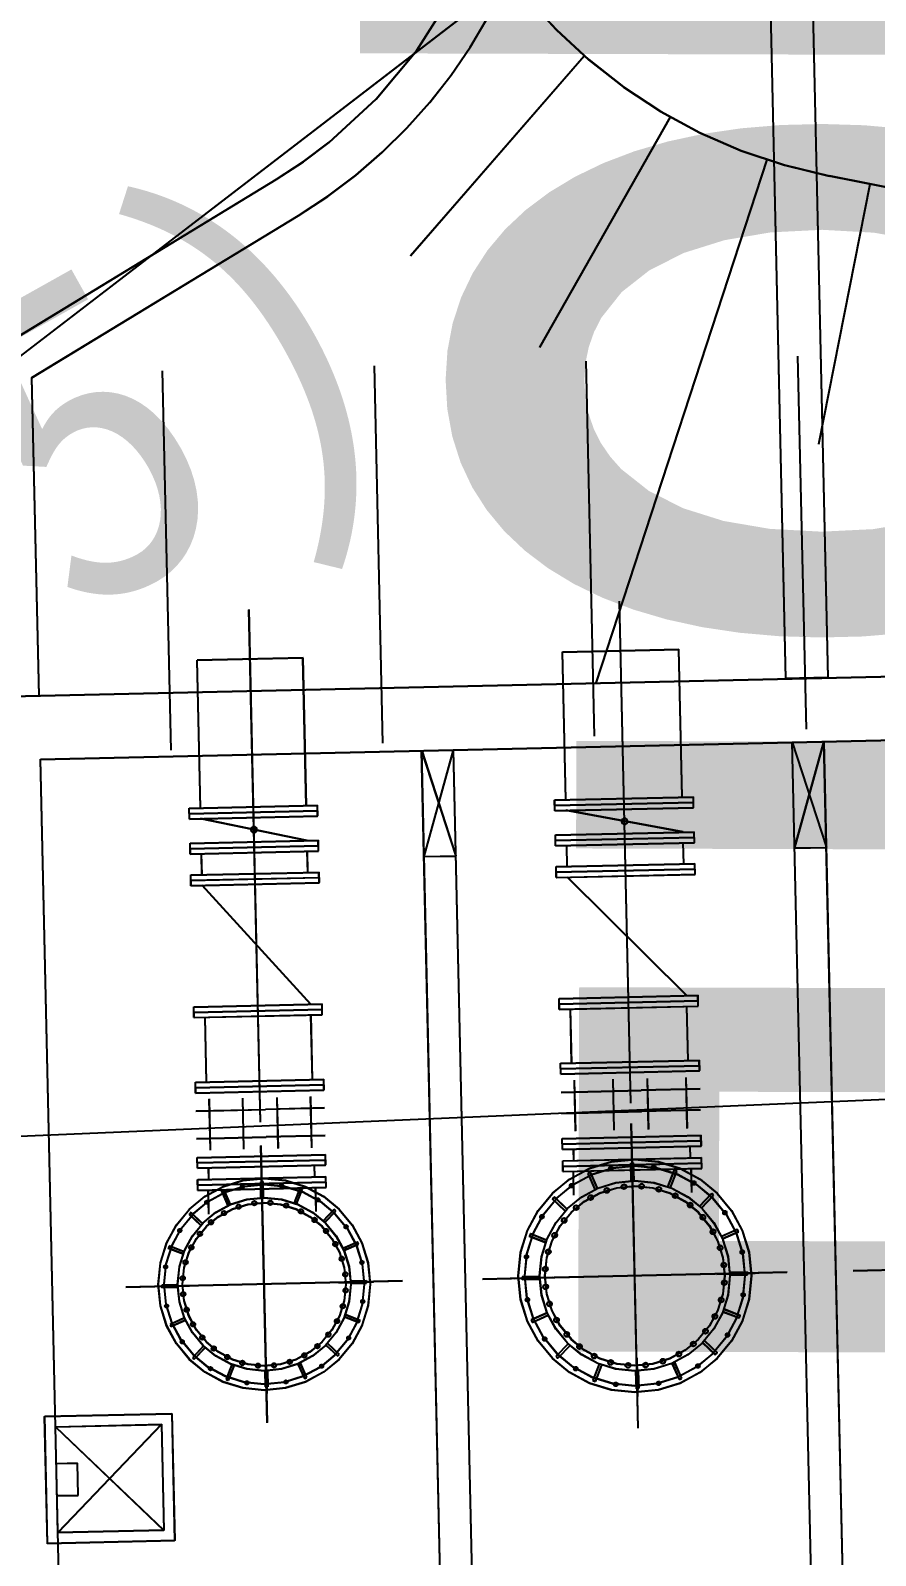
# Model space of a CAD drawing. Header units: millimetres. Extents: x 11366 to 12162, y 1103 to 1810.
# Drawn here: x 11783.7 to 11791.68, y 1515.83 to 1530.22 of the extents above; entities that cross this region are included whole.
import ezdxf
from ezdxf.xclip import XClip

# ---------------------------------------------------------------- set-up
doc = ezdxf.new("R2010")
doc.units = ezdxf.units.MM
doc.header["$LTSCALE"] = 10
doc.header["$MEASUREMENT"] = 0
doc.header["$XCLIPFRAME"] = 2
doc.linetypes.add('CENTER2', pattern=[28.575, 19.05, -3.175, 3.175, -3.175])
doc.linetypes.add('DASHEDX2', pattern=[1.5, 1, -0.5])
doc.layers.add('TZ-BASE', color=253, linetype='Continuous')
doc.styles.add('GR', font='GulimChe.ttf')
doc.styles.get("Standard").update_dxf_attribs({"font": 'GulimChe.ttf'})

# ---------------------------------------------------------------- blocks, each defined once
blk = doc.blocks.new('JD-DFXGDFH6CHF')
at = {"layer": 'TZ-BASE', "linetype": 'DASHEDX2'}
for p, q in [((370.584, 83.537), (371.636, 37.015)), ((370.585, 83.539), (371.637, 37.018)), ((370.984, 83.546), (372.036, 37.024)), ((370.985, 83.548), (372.037, 37.027)), ((369.75, 40.013), (369.831, 36.474)), ((371.75, 40.059), (371.83, 36.54)), ((365.751, 39.922), (365.833, 36.343)), ((367.751, 39.968), (367.832, 36.409))]:
    blk.add_line(p, q, dxfattribs=at)
at = {"layer": 'TZ-BASE', "linetype": 'DASHEDX2', "ltscale": 3}
for p, q in [((283.773, 38.057), (699.948, 47.524)), ((363.916, 32.679), (383.901, 33.533))]:
    blk.add_line(p, q, dxfattribs=at)
at = {"layer": 'TZ-BASE'}
for p, q in [((363.197, 39.127), (369.052, 43.62)), ((363.198, 39.13), (369.052, 43.623)), ((368.094, 41.007), (369.735, 42.893)), ((368.095, 41.01), (369.736, 42.895)), ((369.316, 40.141), (370.55, 42.316)), ((369.317, 40.144), (370.551, 42.318)), ((369.848, 36.975), (371.463, 41.912)), ((369.849, 36.978), (371.464, 41.915)), ((364.116, 40.08), (366.829, 41.729)), ((393.555, 37.511), (372.049, 41.759)), ((393.556, 37.514), (372.05, 41.762)), ((364.115, 40.077), (366.828, 41.726)), ((371.951, 39.23), (372.436, 41.683)), ((371.952, 39.233), (372.437, 41.685)), ((364.52, 39.855), (367.036, 41.385)), ((364.521, 39.858), (367.037, 41.387)), ((364.589, 36.859), (364.521, 39.858)), ((364.588, 36.856), (364.52, 39.855)), ((364.088, 36.845), (381.583, 37.24)), ((364.089, 36.847), (381.584, 37.243)), ((364.601, 36.256), (381.097, 36.629)), ((364.602, 36.259), (381.098, 36.632)), ((364.97, 19.96), (364.601, 36.256)), ((364.971, 19.963), (364.602, 36.259)), ((369.456, 35.871), (370.766, 35.9)), ((369.458, 35.771), (369.456, 35.871)), ((369.457, 35.874), (370.767, 35.903)), ((369.459, 35.773), (369.457, 35.874)), ((369.457, 35.821), (370.767, 35.85)), ((369.458, 35.823), (370.768, 35.853)), ((370.768, 35.8), (370.766, 35.9)), ((370.769, 35.803), (370.767, 35.903)), ((366.007, 35.796), (367.218, 35.823)), ((366.007, 35.793), (367.217, 35.82)), ((366.01, 35.695), (366.007, 35.796)), ((366.009, 35.693), (366.007, 35.793)), ((366.008, 35.743), (367.218, 35.77)), ((366.009, 35.745), (367.219, 35.773)), ((366.009, 35.693), (367.219, 35.72)), ((366.01, 35.695), (367.22, 35.723)), ((367.119, 35.488), (366.114, 35.695)), ((367.12, 35.491), (366.115, 35.698)), ((367.219, 35.72), (367.217, 35.82)), ((367.22, 35.723), (367.218, 35.823)), ((369.458, 35.771), (370.768, 35.8)), ((369.459, 35.773), (370.769, 35.803)), ((370.668, 35.568), (369.563, 35.773)), ((370.669, 35.571), (369.564, 35.776)), ((369.463, 35.541), (370.774, 35.57)), ((369.465, 35.441), (369.463, 35.541)), ((369.464, 35.544), (370.775, 35.573)), ((369.466, 35.444), (369.464, 35.544)), ((370.776, 35.47), (370.774, 35.57)), ((370.777, 35.473), (370.775, 35.573)), ((366.014, 35.463), (367.225, 35.49)), ((366.016, 35.363), (366.014, 35.463)), ((366.015, 35.466), (367.226, 35.493)), ((366.017, 35.366), (366.015, 35.466)), ((366.015, 35.413), (367.226, 35.44)), ((366.016, 35.416), (367.227, 35.443)), ((367.227, 35.39), (367.225, 35.49)), ((367.228, 35.393), (367.226, 35.493)), ((369.464, 35.491), (370.775, 35.52)), ((369.465, 35.494), (370.776, 35.523)), ((369.465, 35.441), (370.776, 35.47)), ((369.466, 35.444), (370.777, 35.473)), ((366.016, 35.363), (367.227, 35.39)), ((366.017, 35.366), (367.228, 35.393)), ((369.47, 35.241), (370.78, 35.27)), ((369.471, 35.244), (370.781, 35.273)), ((370.783, 35.17), (370.78, 35.27)), ((370.784, 35.173), (370.781, 35.273)), ((366.021, 35.163), (367.231, 35.19)), ((366.023, 35.063), (366.021, 35.163)), ((366.022, 35.166), (367.232, 35.193)), ((366.024, 35.065), (366.022, 35.166)), ((366.022, 35.113), (367.233, 35.14)), ((366.023, 35.116), (367.233, 35.143)), ((367.234, 35.09), (367.231, 35.19)), ((367.235, 35.093), (367.232, 35.193)), ((369.472, 35.141), (369.47, 35.241)), ((369.473, 35.143), (369.471, 35.244)), ((369.471, 35.191), (370.782, 35.22)), ((369.472, 35.194), (370.783, 35.223)), ((369.472, 35.141), (370.783, 35.17)), ((369.473, 35.143), (370.784, 35.173)), ((370.703, 34.024), (369.578, 35.143)), ((370.704, 34.027), (369.579, 35.146)), ((366.023, 35.063), (367.234, 35.09)), ((366.024, 35.065), (367.235, 35.093)), ((367.154, 33.944), (366.128, 35.065)), ((367.155, 33.947), (366.129, 35.068)), ((369.498, 33.997), (370.809, 34.027)), ((369.5, 33.897), (369.498, 33.997)), ((369.499, 34), (370.81, 34.03)), ((369.501, 33.9), (369.499, 34)), ((369.499, 33.947), (370.81, 33.977)), ((369.5, 33.95), (370.811, 33.98)), ((370.811, 33.927), (370.809, 34.027)), ((370.812, 33.929), (370.81, 34.03)), ((366.049, 33.919), (367.26, 33.947)), ((366.051, 33.819), (366.049, 33.919)), ((366.05, 33.922), (367.26, 33.949)), ((366.052, 33.822), (366.05, 33.922)), ((366.05, 33.869), (367.261, 33.897)), ((366.051, 33.872), (367.262, 33.899)), ((366.051, 33.819), (367.262, 33.846)), ((366.052, 33.822), (367.263, 33.849)), ((367.263, 33.849), (367.26, 33.949)), ((367.262, 33.846), (367.26, 33.947)), ((369.5, 33.897), (370.811, 33.927)), ((369.501, 33.9), (370.812, 33.929)), ((369.512, 33.386), (370.822, 33.416)), ((369.514, 33.286), (369.512, 33.386)), ((369.513, 33.389), (370.823, 33.419)), ((369.515, 33.289), (369.513, 33.389)), ((370.825, 33.316), (370.822, 33.416)), ((370.826, 33.319), (370.823, 33.419)), ((366.066, 33.211), (367.276, 33.238)), ((367.279, 33.138), (367.276, 33.238)), ((369.513, 33.336), (370.824, 33.366)), ((369.514, 33.339), (370.824, 33.369)), ((369.514, 33.286), (370.825, 33.316)), ((369.515, 33.289), (370.826, 33.319)), ((370.02, 32.759), (370.009, 33.238)), ((370.344, 32.764), (370.333, 33.243)), ((370.345, 32.766), (370.334, 33.246)), ((370.71, 32.775), (370.699, 33.254)), ((370.709, 32.772), (370.699, 33.251)), ((366.065, 33.208), (367.276, 33.236)), ((366.067, 33.108), (366.065, 33.208)), ((366.068, 33.111), (366.066, 33.211)), ((366.066, 33.158), (367.277, 33.186)), ((366.067, 33.161), (367.278, 33.188)), ((366.067, 33.108), (367.278, 33.136)), ((366.068, 33.111), (367.279, 33.138)), ((367.278, 33.136), (367.276, 33.236)), ((369.517, 33.117), (370.274, 33.134)), ((369.517, 33.114), (370.273, 33.132)), ((369.654, 32.748), (369.643, 33.227)), ((369.655, 32.751), (369.644, 33.23)), ((370.019, 32.756), (370.009, 33.235)), ((370.83, 33.144), (370.273, 33.132)), ((370.831, 33.147), (370.274, 33.134)), ((366.07, 32.936), (366.726, 32.951)), ((366.071, 32.939), (366.727, 32.954)), ((366.207, 32.57), (366.196, 33.049)), ((366.208, 32.573), (366.197, 33.052)), ((366.522, 32.577), (366.512, 33.056)), ((366.523, 32.58), (366.513, 33.059)), ((367.283, 32.964), (366.726, 32.951)), ((367.284, 32.967), (366.727, 32.954)), ((366.847, 32.585), (366.836, 33.064)), ((366.848, 32.587), (366.837, 33.066)), ((367.163, 32.592), (367.152, 33.071)), ((367.163, 32.595), (367.153, 33.074)), ((369.521, 32.916), (370.278, 32.934)), ((369.522, 32.919), (370.279, 32.936)), ((370.245, 29.945), (370.18, 32.819)), ((370.246, 29.947), (370.181, 32.821)), ((370.834, 32.946), (370.278, 32.934)), ((370.835, 32.949), (370.279, 32.936)), ((366.076, 32.68), (366.733, 32.695)), ((366.076, 32.677), (366.732, 32.692)), ((367.289, 32.705), (366.732, 32.692)), ((367.29, 32.707), (366.733, 32.695)), ((369.528, 32.676), (370.838, 32.706)), ((369.53, 32.576), (369.528, 32.676)), ((369.529, 32.679), (370.839, 32.709)), ((369.531, 32.579), (369.529, 32.679)), ((370.841, 32.606), (370.838, 32.706)), ((370.842, 32.609), (370.839, 32.709)), ((366.081, 32.498), (367.292, 32.526)), ((366.082, 32.501), (367.293, 32.529)), ((366.743, 29.996), (366.684, 32.609)), ((366.744, 29.999), (366.685, 32.612)), ((367.294, 32.426), (367.292, 32.526)), ((367.295, 32.429), (367.293, 32.529)), ((369.529, 32.626), (370.84, 32.656)), ((369.53, 32.629), (370.841, 32.659)), ((369.53, 32.576), (370.841, 32.606)), ((369.531, 32.579), (370.842, 32.609)), ((370.239, 30.206), (370.186, 32.557)), ((370.24, 30.209), (370.187, 32.56)), ((370.196, 32.161), (370.188, 32.52)), ((366.083, 32.398), (366.081, 32.498)), ((366.084, 32.401), (366.082, 32.501)), ((366.082, 32.448), (367.293, 32.476)), ((366.083, 32.451), (367.294, 32.479)), ((366.083, 32.398), (367.294, 32.426)), ((366.084, 32.401), (367.295, 32.429)), ((366.74, 30.127), (366.687, 32.478)), ((366.741, 30.13), (366.688, 32.481)), ((369.533, 32.467), (370.843, 32.496)), ((369.535, 32.366), (369.533, 32.467)), ((369.534, 32.469), (370.844, 32.499)), ((369.536, 32.369), (369.534, 32.469)), ((369.534, 32.416), (370.844, 32.446)), ((369.534, 32.416), (370.844, 32.446)), ((369.535, 32.419), (370.845, 32.449)), ((369.535, 32.419), (370.845, 32.449)), ((369.535, 32.366), (370.845, 32.396)), ((369.536, 32.369), (370.846, 32.399)), ((370.181, 32.282), (370.177, 32.447)), ((370.18, 32.279), (370.177, 32.444)), ((370.195, 32.158), (370.187, 32.517)), ((370.205, 32.28), (370.201, 32.445)), ((370.206, 32.283), (370.202, 32.448)), ((370.526, 32.223), (370.586, 32.377)), ((370.527, 32.226), (370.587, 32.38)), ((370.752, 32.169), (370.747, 32.394)), ((370.753, 32.172), (370.748, 32.397)), ((370.845, 32.396), (370.843, 32.496)), ((370.846, 32.399), (370.844, 32.499)), ((366.086, 32.289), (367.296, 32.316)), ((366.088, 32.188), (366.086, 32.289)), ((366.087, 32.291), (367.297, 32.319)), ((366.089, 32.191), (366.087, 32.291)), ((366.087, 32.239), (367.298, 32.266)), ((366.087, 32.239), (367.298, 32.266)), ((366.088, 32.241), (367.298, 32.269)), ((366.088, 32.241), (367.298, 32.269)), ((366.684, 32.119), (366.681, 32.269)), ((366.685, 32.121), (366.682, 32.271)), ((366.698, 32.008), (366.69, 32.335)), ((366.699, 32.011), (366.691, 32.338)), ((366.706, 32.119), (366.703, 32.269)), ((366.707, 32.122), (366.704, 32.272)), ((367.299, 32.216), (367.296, 32.316)), ((367.3, 32.219), (367.297, 32.319)), ((369.638, 32.144), (369.633, 32.369)), ((369.639, 32.147), (369.634, 32.371)), ((369.839, 32.199), (369.773, 32.35)), ((369.84, 32.201), (369.774, 32.352)), ((369.862, 32.208), (369.795, 32.359)), ((369.862, 32.211), (369.796, 32.362)), ((370.549, 32.215), (370.609, 32.368)), ((370.55, 32.217), (370.61, 32.371)), ((366.088, 32.188), (367.299, 32.216)), ((366.089, 32.191), (367.3, 32.219)), ((366.191, 31.966), (366.186, 32.191)), ((366.192, 31.969), (366.187, 32.193)), ((366.375, 32.048), (366.314, 32.185)), ((366.374, 32.045), (366.314, 32.182)), ((366.394, 32.054), (366.334, 32.191)), ((366.395, 32.057), (366.335, 32.194)), ((366.999, 32.068), (367.053, 32.208)), ((367, 32.071), (367.054, 32.21)), ((367.019, 32.06), (367.074, 32.2)), ((367.02, 32.063), (367.075, 32.202)), ((367.205, 31.989), (367.2, 32.214)), ((367.206, 31.992), (367.201, 32.216)), ((369.555, 31.993), (369.436, 32.107)), ((369.556, 31.996), (369.437, 32.11)), ((369.572, 32.011), (369.453, 32.125)), ((369.573, 32.014), (369.454, 32.128)), ((370.825, 32.039), (370.939, 32.159)), ((370.826, 32.042), (370.94, 32.161)), ((370.842, 32.023), (370.956, 32.142)), ((370.843, 32.025), (370.957, 32.145)), ((366.116, 31.859), (366.007, 31.962)), ((366.117, 31.861), (366.008, 31.965)), ((366.131, 31.875), (366.023, 31.978)), ((366.132, 31.877), (366.024, 31.981)), ((367.27, 31.9), (367.374, 32.009)), ((367.271, 31.903), (367.374, 32.012)), ((367.286, 31.885), (367.39, 31.994)), ((367.287, 31.888), (367.391, 31.996)), ((371.03, 31.755), (371.181, 31.822)), ((371.031, 31.758), (371.182, 31.825)), ((371.04, 31.733), (371.191, 31.799)), ((371.041, 31.736), (371.192, 31.802)), ((365.957, 31.611), (365.817, 31.665)), ((365.956, 31.608), (365.817, 31.662)), ((367.456, 31.642), (367.594, 31.703)), ((367.457, 31.645), (367.595, 31.705)), ((367.465, 31.622), (367.603, 31.682)), ((367.466, 31.625), (367.604, 31.685)), ((369.371, 31.695), (369.217, 31.755)), ((369.372, 31.698), (369.218, 31.758)), ((369.38, 31.718), (369.226, 31.778)), ((369.381, 31.721), (369.227, 31.78)), ((365.949, 31.59), (365.809, 31.645)), ((365.948, 31.587), (365.809, 31.642)), ((371.65, 31.414), (368.776, 31.349)), ((371.651, 31.417), (368.777, 31.352)), ((371.388, 31.408), (369.037, 31.355)), ((371.389, 31.411), (369.038, 31.358)), ((369.315, 31.376), (369.15, 31.373)), ((369.315, 31.374), (369.15, 31.37)), ((370.989, 31.399), (371.349, 31.407)), ((370.99, 31.402), (371.35, 31.41)), ((371.111, 31.417), (371.276, 31.421)), ((371.111, 31.414), (371.276, 31.418)), ((371.111, 31.39), (371.276, 31.393)), ((371.112, 31.392), (371.277, 31.396)), ((375.149, 31.493), (372.275, 31.428)), ((375.15, 31.496), (372.276, 31.431)), ((368.02, 31.332), (365.407, 31.273)), ((368.021, 31.335), (365.408, 31.276)), ((367.889, 31.329), (365.538, 31.276)), ((367.89, 31.332), (365.539, 31.279)), ((366.008, 31.287), (365.681, 31.279)), ((366.009, 31.289), (365.682, 31.282)), ((365.897, 31.295), (365.747, 31.292)), ((365.898, 31.298), (365.748, 31.295)), ((365.898, 31.273), (365.748, 31.27)), ((365.898, 31.276), (365.749, 31.272)), ((367.42, 31.318), (367.746, 31.326)), ((367.421, 31.321), (367.747, 31.329)), ((367.53, 31.332), (367.68, 31.335)), ((367.53, 31.31), (367.68, 31.313)), ((367.531, 31.335), (367.681, 31.338)), ((367.531, 31.313), (367.681, 31.316)), ((369.436, 31.364), (369.077, 31.356)), ((369.437, 31.367), (369.078, 31.359)), ((369.315, 31.349), (369.15, 31.345)), ((369.316, 31.352), (369.151, 31.348)), ((365.962, 30.983), (365.825, 30.923)), ((365.963, 30.986), (365.826, 30.925)), ((365.971, 30.963), (365.834, 30.902)), ((365.972, 30.966), (365.835, 30.905)), ((367.471, 30.997), (367.611, 30.943)), ((367.472, 31), (367.612, 30.945)), ((367.479, 31.017), (367.619, 30.963)), ((367.48, 31.02), (367.62, 30.966)), ((369.386, 31.03), (369.235, 30.964)), ((369.387, 31.033), (369.236, 30.967)), ((369.396, 31.008), (369.245, 30.941)), ((369.397, 31.011), (369.246, 30.944)), ((371.046, 31.045), (371.2, 30.986)), ((371.047, 31.048), (371.201, 30.988)), ((371.055, 31.068), (371.208, 31.008)), ((371.056, 31.071), (371.209, 31.011)), ((366.141, 30.72), (366.038, 30.611)), ((366.142, 30.723), (366.039, 30.614)), ((366.158, 30.704), (366.054, 30.596)), ((366.158, 30.707), (366.055, 30.599)), ((367.296, 30.73), (367.405, 30.627)), ((367.297, 30.733), (367.406, 30.629)), ((367.312, 30.746), (367.42, 30.643)), ((367.313, 30.749), (367.421, 30.645)), ((369.583, 30.741), (369.469, 30.621)), ((369.584, 30.743), (369.47, 30.624)), ((369.601, 30.724), (369.487, 30.605)), ((369.602, 30.727), (369.488, 30.607)), ((370.854, 30.752), (370.973, 30.638)), ((370.855, 30.755), (370.974, 30.641)), ((370.871, 30.77), (370.99, 30.656)), ((370.872, 30.773), (370.991, 30.659)), ((366.408, 30.545), (366.354, 30.405)), ((366.409, 30.548), (366.355, 30.408)), ((366.429, 30.537), (366.374, 30.397)), ((366.43, 30.54), (366.375, 30.4)), ((366.73, 30.596), (366.737, 30.27)), ((366.731, 30.599), (366.738, 30.273)), ((367.033, 30.551), (367.094, 30.414)), ((367.034, 30.554), (367.094, 30.416)), ((367.053, 30.56), (367.114, 30.423)), ((367.054, 30.563), (367.115, 30.425)), ((369.877, 30.549), (369.817, 30.395)), ((369.877, 30.551), (369.818, 30.398)), ((369.899, 30.54), (369.84, 30.386)), ((369.9, 30.543), (369.841, 30.389)), ((370.23, 30.605), (370.238, 30.246)), ((370.231, 30.608), (370.239, 30.249)), ((370.564, 30.555), (370.631, 30.404)), ((370.565, 30.558), (370.632, 30.407)), ((370.586, 30.565), (370.653, 30.414)), ((370.587, 30.567), (370.654, 30.416)), ((366.721, 30.486), (366.724, 30.336)), ((366.722, 30.489), (366.725, 30.339)), ((366.743, 30.486), (366.747, 30.336)), ((366.744, 30.489), (366.748, 30.339)), ((370.221, 30.483), (370.225, 30.318)), ((370.222, 30.486), (370.226, 30.321)), ((370.245, 30.484), (370.249, 30.319)), ((370.246, 30.487), (370.25, 30.322)), ((364.641, 30.055), (365.841, 30.082)), ((364.642, 30.058), (365.842, 30.085)), ((365.841, 30.082), (365.868, 28.883)), ((365.842, 30.085), (365.869, 28.886)), ((364.668, 28.856), (364.641, 30.055)), ((364.669, 28.858), (364.642, 30.058)), ((364.952, 29.615), (364.752, 29.61)), ((364.951, 29.612), (364.752, 29.608)), ((364.958, 29.312), (364.951, 29.612)), ((364.959, 29.315), (364.952, 29.615)), ((364.758, 29.308), (364.958, 29.312)), ((364.759, 29.311), (364.959, 29.315)), ((365.868, 28.883), (364.668, 28.856)), ((365.869, 28.886), (364.669, 28.858))]:
    blk.add_line(p, q, dxfattribs=at)
at = {"layer": 'TZ-BASE', "linetype": 'CENTER2'}
for p, q in [((370.176, 33.011), (370.069, 37.747)), ((370.177, 33.014), (370.07, 37.75)), ((366.679, 32.832), (366.57, 37.668)), ((366.68, 32.835), (366.571, 37.671))]:
    blk.add_line(p, q, dxfattribs=at)
at = {"layer": 'TZ-BASE', "linetype": 'Continuous'}
for p, q in [((369.53, 37.27), (370.63, 37.295)), ((369.53, 37.268), (370.629, 37.293)), ((369.562, 35.876), (369.53, 37.27)), ((369.561, 35.873), (369.53, 37.268)), ((370.661, 35.898), (370.629, 37.293)), ((370.662, 35.901), (370.63, 37.295)), ((367.08, 37.212), (366.08, 37.19)), ((366.112, 35.795), (366.08, 37.19)), ((367.081, 37.215), (366.081, 37.192)), ((366.113, 35.798), (366.081, 37.192)), ((367.112, 35.818), (367.08, 37.212)), ((367.113, 35.821), (367.081, 37.215)), ((369.575, 35.243), (369.571, 35.443)), ((369.576, 35.246), (369.572, 35.446)), ((370.676, 35.271), (370.671, 35.471)), ((370.675, 35.268), (370.671, 35.468)), ((366.126, 35.165), (366.122, 35.365)), ((366.126, 35.165), (366.122, 35.365)), ((366.127, 35.168), (366.123, 35.368)), ((366.127, 35.168), (366.123, 35.368)), ((367.126, 35.188), (367.121, 35.388)), ((367.126, 35.188), (367.121, 35.388)), ((367.127, 35.191), (367.122, 35.391)), ((367.127, 35.191), (367.122, 35.391)), ((366.17, 33.211), (366.157, 33.821)), ((366.171, 33.213), (366.158, 33.824)), ((367.17, 33.233), (367.156, 33.844)), ((367.171, 33.236), (367.157, 33.847)), ((369.617, 33.389), (369.606, 33.899)), ((369.618, 33.391), (369.607, 33.902)), ((370.717, 33.414), (370.705, 33.924)), ((370.718, 33.416), (370.706, 33.927)), ((369.638, 32.469), (369.636, 32.579)), ((369.639, 32.472), (369.637, 32.582)), ((370.738, 32.494), (370.735, 32.604)), ((370.739, 32.497), (370.736, 32.606)), ((366.191, 32.291), (366.189, 32.401)), ((366.192, 32.294), (366.19, 32.404)), ((367.191, 32.314), (367.188, 32.423)), ((367.192, 32.316), (367.189, 32.426))]:
    blk.add_line(p, q, dxfattribs=at)
at = {"layer": 'TZ-BASE', "ltscale": 0.7}
for p, q in [((372.036, 37.024), (371.636, 37.015)), ((372.037, 37.027), (371.637, 37.018)), ((371.722, 35.417), (372.022, 35.424)), ((371.723, 35.42), (372.023, 35.426)), ((368.223, 35.338), (368.523, 35.344)), ((368.224, 35.34), (368.524, 35.347)), ((364.744, 29.958), (365.743, 29.98)), ((364.766, 28.958), (364.744, 29.958)), ((364.745, 29.96), (365.744, 29.983)), ((364.767, 28.961), (364.745, 29.96)), ((365.743, 29.98), (365.766, 28.98)), ((365.744, 29.983), (365.767, 28.983)), ((365.766, 28.98), (364.766, 28.958)), ((365.767, 28.983), (364.767, 28.961))]:
    blk.add_line(p, q, dxfattribs=at)
at = {"layer": 'TZ-BASE', "ltscale": 3}
for p, q in [((371.961, 24.856), (371.699, 36.417)), ((371.962, 24.858), (371.7, 36.419)), ((372.261, 24.862), (371.999, 36.423)), ((372.262, 24.865), (372, 36.426)), ((368.381, 28.339), (368.2, 36.337)), ((368.382, 28.342), (368.201, 36.34)), ((368.681, 28.346), (368.5, 36.344)), ((368.682, 28.349), (368.501, 36.347))]:
    blk.add_line(p, q, dxfattribs=at)
at = {"layer": 'TZ-BASE', "ltscale": 10}
for p, q in [((371.699, 36.417), (372.022, 35.424)), ((371.7, 36.419), (372.023, 35.426)), ((371.722, 35.417), (371.999, 36.423)), ((371.723, 35.42), (372, 36.426)), ((368.2, 36.337), (368.523, 35.344)), ((368.201, 36.34), (368.524, 35.347)), ((368.223, 35.338), (368.5, 36.344)), ((368.224, 35.34), (368.501, 36.347)), ((364.744, 29.958), (365.766, 28.98)), ((364.745, 29.96), (365.767, 28.983)), ((365.743, 29.98), (364.766, 28.958)), ((365.744, 29.983), (364.767, 28.961))]:
    blk.add_line(p, q, dxfattribs=at)
at = {"layer": 'TZ-BASE'}
for centre, radius in [((370.213, 31.382), 1.1), ((370.214, 31.384), 1.1), ((370.213, 31.382), 1.039), ((370.214, 31.384), 1.039), ((369.987, 32.396), 0.0165), ((369.988, 32.398), 0.0165), ((370.392, 32.405), 0.0165), ((370.393, 32.408), 0.0165), ((366.714, 31.302), 1), ((366.715, 31.305), 1), ((366.714, 31.302), 0.944), ((366.715, 31.305), 0.944), ((366.509, 32.227), 0.015), ((366.509, 32.224), 0.015), ((366.877, 32.233), 0.015), ((366.878, 32.235), 0.015), ((370.213, 31.382), 0.898), ((370.214, 31.384), 0.898), ((370.214, 31.384), 0.848), ((369.616, 32.232), 0.0165), ((369.617, 32.235), 0.0165), ((370.111, 32.223), 0.022), ((370.112, 32.226), 0.022), ((370.277, 32.227), 0.022), ((370.278, 32.23), 0.022), ((370.77, 32.258), 0.0165), ((370.771, 32.261), 0.0165), ((366.714, 31.302), 0.817), ((366.715, 31.305), 0.817), ((366.171, 32.076), 0.015), ((366.172, 32.078), 0.015), ((366.621, 32.067), 0.02), ((366.622, 32.07), 0.02), ((366.772, 32.071), 0.02), ((366.773, 32.074), 0.02), ((367.221, 32.102), 0.015), ((367.221, 32.099), 0.015), ((370.213, 31.382), 0.848), ((369.796, 32.12), 0.022), ((369.797, 32.123), 0.022), ((369.948, 32.187), 0.022), ((369.949, 32.19), 0.022), ((370.44, 32.198), 0.022), ((370.441, 32.201), 0.022), ((370.595, 32.138), 0.022), ((370.596, 32.141), 0.022), ((366.714, 31.302), 0.771), ((366.715, 31.305), 0.771), ((366.335, 31.974), 0.02), ((366.336, 31.976), 0.02), ((366.473, 32.035), 0.02), ((366.474, 32.037), 0.02), ((366.921, 32.045), 0.02), ((366.922, 32.047), 0.02), ((367.061, 31.99), 0.02), ((367.062, 31.993), 0.02), ((369.336, 31.939), 0.0165), ((369.337, 31.942), 0.0165), ((369.66, 32.025), 0.022), ((369.661, 32.027), 0.022), ((370.736, 32.052), 0.022), ((370.736, 32.049), 0.022), ((370.856, 31.934), 0.022), ((370.857, 31.937), 0.022), ((371.063, 31.978), 0.0165), ((371.064, 31.981), 0.0165), ((365.917, 31.809), 0.015), ((365.918, 31.812), 0.015), ((366.108, 31.78), 0.02), ((366.212, 31.89), 0.02), ((366.212, 31.887), 0.02), ((367.189, 31.909), 0.02), ((367.19, 31.912), 0.02), ((367.298, 31.805), 0.02), ((367.299, 31.807), 0.02), ((367.487, 31.845), 0.015), ((367.488, 31.848), 0.015), ((369.546, 31.904), 0.022), ((369.547, 31.907), 0.022), ((370.951, 31.798), 0.022), ((370.952, 31.801), 0.022), ((366.026, 31.65), 0.02), ((366.027, 31.653), 0.02), ((366.107, 31.778), 0.02), ((367.385, 31.681), 0.02), ((367.386, 31.684), 0.02), ((369.456, 31.764), 0.022), ((369.457, 31.767), 0.022), ((371.018, 31.646), 0.022), ((371.019, 31.649), 0.022), ((365.971, 31.509), 0.02), ((365.972, 31.512), 0.02), ((367.446, 31.543), 0.02), ((367.447, 31.546), 0.02), ((367.636, 31.508), 0.015), ((367.637, 31.51), 0.015), ((369.19, 31.561), 0.0165), ((369.19, 31.564), 0.0165), ((369.396, 31.609), 0.022), ((369.397, 31.612), 0.022), ((371.227, 31.607), 0.0165), ((371.228, 31.61), 0.0165), ((365.783, 31.466), 0.015), ((365.784, 31.469), 0.015), ((365.945, 31.361), 0.02), ((365.946, 31.363), 0.02), ((367.479, 31.395), 0.02), ((367.48, 31.398), 0.02), ((369.368, 31.446), 0.022), ((369.369, 31.448), 0.022), ((371.054, 31.484), 0.022), ((371.055, 31.486), 0.022), ((365.949, 31.21), 0.02), ((365.95, 31.212), 0.02), ((367.482, 31.244), 0.02), ((367.483, 31.247), 0.02), ((369.371, 31.279), 0.022), ((369.372, 31.282), 0.022), ((371.058, 31.318), 0.022), ((371.059, 31.32), 0.022), ((365.792, 31.097), 0.015), ((365.793, 31.1), 0.015), ((365.982, 31.065), 0.02), ((365.982, 31.062), 0.02), ((367.456, 31.096), 0.02), ((367.457, 31.098), 0.02), ((367.644, 31.139), 0.015), ((367.645, 31.142), 0.015), ((369.199, 31.156), 0.0165), ((369.2, 31.159), 0.0165), ((369.407, 31.117), 0.022), ((369.408, 31.12), 0.022), ((371.029, 31.154), 0.022), ((371.03, 31.157), 0.022), ((371.237, 31.205), 0.0165), ((371.236, 31.202), 0.0165), ((366.043, 30.927), 0.02), ((366.043, 30.924), 0.02), ((367.401, 30.955), 0.02), ((367.402, 30.957), 0.02), ((369.474, 30.965), 0.022), ((369.475, 30.968), 0.022), ((370.969, 30.999), 0.022), ((370.97, 31.002), 0.022), ((366.129, 30.8), 0.02), ((366.13, 30.803), 0.02), ((367.32, 30.827), 0.02), ((367.321, 30.83), 0.02), ((367.511, 30.796), 0.015), ((367.512, 30.798), 0.015), ((369.362, 30.785), 0.0165), ((369.363, 30.788), 0.0165), ((369.57, 30.829), 0.022), ((369.571, 30.832), 0.022), ((370.88, 30.859), 0.022), ((370.881, 30.862), 0.022), ((371.089, 30.824), 0.0165), ((371.09, 30.827), 0.0165), ((365.94, 30.76), 0.015), ((365.941, 30.763), 0.015), ((366.238, 30.696), 0.02), ((366.239, 30.699), 0.02), ((367.092, 30.631), 0.02), ((367.093, 30.634), 0.02), ((367.216, 30.718), 0.02), ((367.217, 30.721), 0.02), ((369.69, 30.714), 0.022), ((369.691, 30.717), 0.022), ((369.831, 30.628), 0.022), ((370.629, 30.643), 0.022), ((370.63, 30.646), 0.022), ((370.765, 30.739), 0.022), ((370.766, 30.741), 0.022), ((366.207, 30.506), 0.015), ((366.208, 30.508), 0.015), ((366.366, 30.615), 0.02), ((366.367, 30.618), 0.02), ((366.507, 30.56), 0.02), ((366.508, 30.563), 0.02), ((366.656, 30.537), 0.02), ((366.656, 30.534), 0.02), ((366.807, 30.54), 0.02), ((366.807, 30.538), 0.02), ((366.954, 30.57), 0.02), ((366.955, 30.573), 0.02), ((367.256, 30.529), 0.015), ((367.257, 30.532), 0.015), ((369.655, 30.505), 0.0165), ((369.656, 30.508), 0.0165), ((369.83, 30.625), 0.022), ((369.985, 30.565), 0.022), ((369.986, 30.568), 0.022), ((370.149, 30.536), 0.022), ((370.15, 30.539), 0.022), ((370.315, 30.54), 0.022), ((370.316, 30.543), 0.022), ((370.477, 30.576), 0.022), ((370.478, 30.579), 0.022), ((370.809, 30.531), 0.0165), ((370.81, 30.534), 0.0165), ((366.55, 30.372), 0.015), ((366.551, 30.375), 0.015), ((366.919, 30.381), 0.015), ((366.92, 30.383), 0.015), ((370.033, 30.358), 0.0165), ((370.034, 30.361), 0.0165), ((370.438, 30.368), 0.0165), ((370.439, 30.37), 0.0165)]:
    blk.add_circle(centre, radius, dxfattribs=at)
for centre, radius, start, end in [((373.018, 46.664), 5, 181.2953, 258.8263), ((373.019, 46.667), 5, 181.2953, 258.8262), ((364.439, 45.657), 4.6, 301.2953, 1.2953), ((364.44, 45.66), 4.6, 301.2953, 1.2953), ((364.439, 45.657), 5, 301.2953, 1.2953), ((364.44, 45.66), 5, 301.2953, 1.2953), ((370.116, 35.671), 0.0278, 91.2953, 271.2953), ((370.117, 35.673), 0.0278, 91.2953, 271.2953), ((370.116, 35.671), 0.0278, 271.2953, 91.2953), ((370.117, 35.673), 0.0278, 271.2953, 91.2953), ((366.617, 35.591), 0.0278, 91.2953, 271.2953), ((366.618, 35.594), 0.0278, 91.2953, 271.2953), ((366.617, 35.591), 0.0278, 271.2953, 91.2953), ((366.618, 35.594), 0.0278, 271.2953, 91.2953), ((370.214, 31.384), 1.063, 90.6367, 91.9539), ((370.213, 31.382), 1.063, 90.6367, 91.9539), ((370.213, 31.382), 1.063, 68.1367, 69.4539), ((370.214, 31.384), 1.063, 68.1367, 69.4539), ((366.714, 31.302), 0.967, 90.6367, 91.9539), ((366.715, 31.305), 0.967, 90.6367, 91.9539), ((370.213, 31.382), 1.063, 113.1367, 114.4539), ((370.214, 31.384), 1.063, 113.1367, 114.4539), ((366.715, 31.305), 0.967, 113.1367, 114.4539), ((366.714, 31.302), 0.967, 113.1367, 114.4539), ((366.714, 31.302), 0.967, 68.1367, 69.4539), ((366.715, 31.305), 0.967, 68.1367, 69.4539), ((370.213, 31.382), 1.063, 135.6367, 136.9539), ((370.214, 31.384), 1.063, 135.6367, 136.9539), ((370.213, 31.382), 1.063, 45.6367, 46.9539), ((370.214, 31.384), 1.063, 45.6367, 46.9539), ((366.714, 31.302), 0.967, 135.6367, 136.9539), ((366.715, 31.305), 0.967, 135.6367, 136.9539), ((366.715, 31.305), 0.967, 45.6367, 46.9539), ((366.714, 31.302), 0.967, 45.6367, 46.9539), ((370.213, 31.382), 1.063, 23.1367, 24.4539), ((370.214, 31.384), 1.063, 23.1367, 24.4539), ((366.715, 31.305), 0.967, 158.1367, 159.4539), ((366.714, 31.302), 0.967, 158.1367, 159.4539), ((366.714, 31.302), 0.967, 23.1367, 24.4539), ((366.715, 31.305), 0.967, 23.1367, 24.4539), ((370.213, 31.382), 1.063, 158.1367, 159.4539), ((370.214, 31.384), 1.063, 158.1367, 159.4539), ((370.214, 31.384), 1.063, 180.6367, 181.9539), ((370.213, 31.382), 1.063, 180.6367, 181.9539), ((370.214, 31.384), 1.063, 0.6367, 1.9539), ((370.213, 31.382), 1.063, 0.6367, 1.9539), ((366.714, 31.302), 0.967, 180.6367, 181.9539), ((366.715, 31.305), 0.967, 180.6367, 181.9539), ((366.714, 31.302), 0.967, 0.6367, 1.9539), ((366.715, 31.305), 0.967, 0.6367, 1.9539), ((366.714, 31.302), 0.967, 338.1367, 339.4539), ((366.715, 31.305), 0.967, 338.1367, 339.4539), ((370.213, 31.382), 1.063, 203.1367, 204.4539), ((370.214, 31.384), 1.063, 203.1367, 204.4539), ((370.213, 31.382), 1.063, 338.1367, 339.4539), ((370.214, 31.384), 1.063, 338.1367, 339.4539), ((366.714, 31.302), 0.967, 203.1367, 204.4539), ((366.715, 31.305), 0.967, 203.1367, 204.4539), ((370.213, 31.382), 1.063, 315.6367, 316.9539), ((370.214, 31.384), 1.063, 315.6367, 316.9539), ((366.714, 31.302), 0.967, 225.6367, 226.9539), ((366.715, 31.305), 0.967, 225.6367, 226.9539), ((366.714, 31.302), 0.967, 315.6367, 316.9539), ((366.715, 31.305), 0.967, 315.6367, 316.9539), ((370.213, 31.382), 1.063, 225.6367, 226.9539), ((370.214, 31.384), 1.063, 225.6367, 226.9539), ((366.714, 31.302), 0.967, 248.1367, 249.4539), ((366.715, 31.305), 0.967, 248.1367, 249.4539), ((366.715, 31.305), 0.967, 293.1367, 294.4539), ((366.714, 31.302), 0.967, 293.1367, 294.4539), ((370.213, 31.382), 1.063, 248.1367, 249.4539), ((370.214, 31.384), 1.063, 248.1367, 249.4539), ((370.213, 31.382), 1.063, 293.1367, 294.4539), ((370.214, 31.384), 1.063, 293.1367, 294.4539), ((366.714, 31.302), 0.967, 270.6367, 271.9539), ((366.715, 31.305), 0.967, 270.6367, 271.9539), ((370.213, 31.382), 1.063, 270.6367, 271.9539), ((370.214, 31.384), 1.063, 270.6367, 271.9539)]:
    blk.add_arc(centre, radius, start, end, dxfattribs=at)
blk.add_text('대    구    직    할    시', height=12, rotation=359.8412, dxfattribs=at).set_placement((228.499, 32.173))
blk = doc.blocks.new('JD-F45F5')
at = {"layer": 'TZ-BASE', "style": 'GR'}
blk.add_text('(KPR293K295)', height=3, rotation=29.2387, dxfattribs=at).set_placement((277.913, 102.871))

msp = doc.modelspace()

# ---------------------------------------------------------------- block references
at = {"layer": 'TZ-BASE'}
ref = msp.add_blockref('JD-DFXGDFH6CHF', (11419.192, 1487.09), dxfattribs=at)
XClip(ref).set_block_clipping_path([(69.9338669773, 75.0555249423), (70.0659624774, -74.8004272748), (700.0683191703, -74.3568896312), (699.933692272, 75.5313861654)])
msp.add_blockref('JD-F45F5', (11489.258, 1412.289), dxfattribs=at)

doc.saveas('drawing.dxf')
